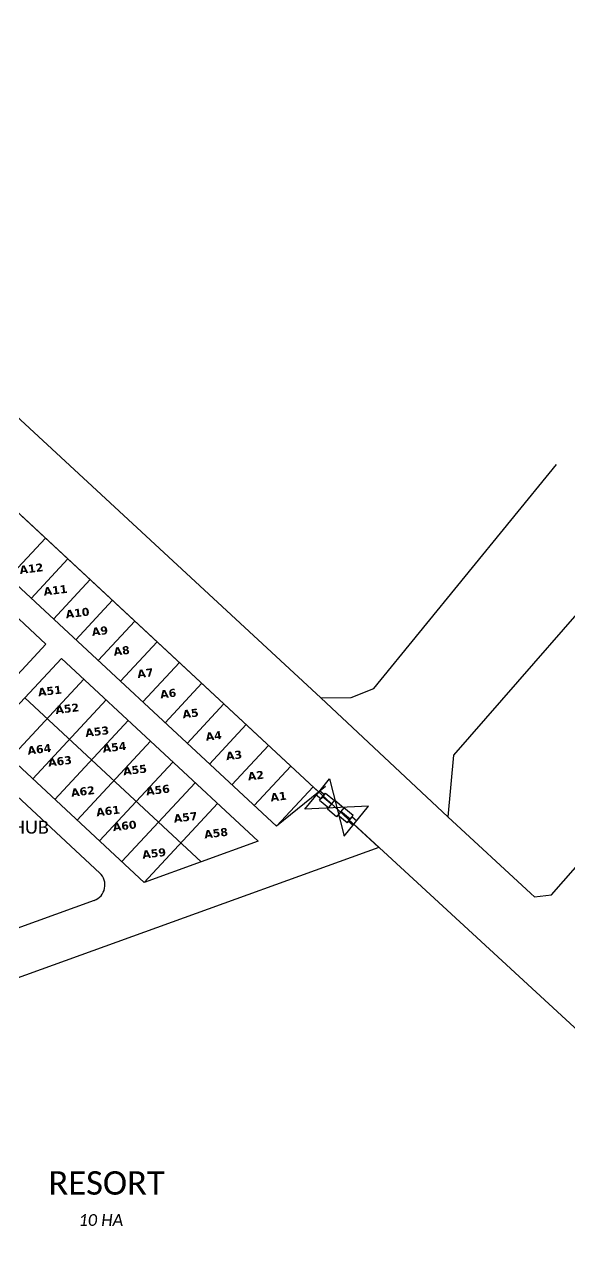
# Model space of a CAD drawing. Header units: millimetres. Extents: x 2359 to 301137, y 976657 to 981112.
# Drawn here: x 300451 to 300683, y 978143 to 978666 of the extents above; entities that cross this region are included whole.
import ezdxf

# ---------------------------------------------------------------- set-up
doc = ezdxf.new("R2010")
doc.units = ezdxf.units.MM
doc.header["$MEASUREMENT"] = 0
doc.layers.add('Annotation - Text_Pen_No__86', color=7, linetype='Continuous', lineweight=20, true_color=0x5555ff)
doc.layers.add('DESIGNNN', color=7, linetype='Continuous')
doc.layers.add('Plines', color=1, linetype='Continuous')
doc.styles.get("Standard").update_dxf_attribs({"font": 'arial.ttf'})

msp = doc.modelspace()

# ---------------------------------------------------------------- linework, layer by layer
at = {"color": 7}
for p, q in [((300300.42477, 978594.79875), (300576.19317, 978338.56144)), ((300281.41906, 978581.0622), (300558.14169, 978323.93824)), ((300373.9888, 978481.39812), (300459.69981, 978401.75753)), ((300443.86035, 978430.1257), (300459.51619, 978446.97487)), ((300453.38379, 978421.27674), (300469.03963, 978438.12591)), ((300462.90724, 978412.42779), (300478.56308, 978429.27696)), ((300472.43068, 978403.57883), (300488.08652, 978420.428)), ((300481.95413, 978394.72988), (300497.60997, 978411.57905)), ((300491.47757, 978385.88092), (300507.13341, 978402.7301)), ((300428.38813, 978368.05918), (300459.69981, 978401.75753)), ((300428.38813, 978368.05918), (300459.69981, 978401.75753)), ((300434.98128, 978361.93298), (300466.29296, 978395.63133)), ((300466.29296, 978395.63133), (300550.29349, 978317.58007)), ((300501.00102, 978377.03197), (300516.65686, 978393.88114)), ((300444.50473, 978353.08403), (300475.81641, 978386.78237)), ((300510.52446, 978368.18301), (300526.1803, 978385.03219)), ((300450.63712, 978378.78216), (300525.96944, 978308.78519)), ((300454.02817, 978344.23507), (300485.33986, 978377.93342)), ((300520.04791, 978359.33406), (300535.70375, 978376.18323)), ((300410.77005, 978370.77895), (300482.66474, 978303.97614)), ((300463.55162, 978335.38612), (300494.8633, 978369.08446)), ((300529.57135, 978350.48511), (300545.22719, 978367.33428)), ((300434.98128, 978361.93298), (300501.6454, 978299.9903)), ((300473.07506, 978326.53717), (300504.38675, 978360.23551)), ((300539.0948, 978341.63615), (300554.75064, 978358.48532)), ((300482.59851, 978317.68821), (300513.91019, 978351.38656)), ((300548.61824, 978332.7872), (300564.27408, 978349.63637)), ((300492.12195, 978308.83926), (300523.43364, 978342.5376)), ((300558.14169, 978323.93824), (300573.79753, 978340.78742)), ((300501.6454, 978299.9903), (300532.95708, 978333.68865))]:
    msp.add_line(p, q, dxfattribs=at)
for points in [[(300631.22958, 978327.98453), (300577.04452, 978378.79166)], [(300601.82468, 978314.94509), (300573.79753, 978340.78742)], [(300576.54139, 978335.0421), (300579.07671, 978338.13599)], [(300576.54139, 978335.0421), (300580.40233, 978331.87822)], [(300577.80905, 978336.58905), (300581.66999, 978333.42516)], [(300579.07671, 978338.13599), (300582.93765, 978334.97211)], [(300588.31641, 978325.42282), (300584.28434, 978328.72694)], [(300589.58407, 978326.96977), (300585.552, 978330.27388)], [(300590.85173, 978328.51672), (300586.81966, 978331.82083)], [(300588.31641, 978325.42282), (300590.85173, 978328.51672)]]:
    msp.add_lwpolyline(points)
at = {"color": 5}
msp.add_lwpolyline([(300570.19065, 978331.2347), (300576.19317, 978338.56144), (300580.78014, 978344.16034), (300586.94675, 978319.78114), (300597.32076, 978332.50676), (300570.19065, 978331.2347)], close=True, dxfattribs=at)
at = {"color": 7}
msp.add_arc((300477.89992, 978298.84813), 7, 289.8785508, 47.1025085, dxfattribs=at)
at = {"layer": 'DESIGNNN', "color": 1}
msp.add_line((300579.05449, 978340.88063), (300558.14169, 978323.93824), dxfattribs=at)
at = {"layer": 'DESIGNNN', "color": 7}
for p, q in [((300550.29349, 978317.58007), (300501.6454, 978299.9903)), ((300480.28012, 978292.26522), (300428.26624, 978273.45848))]:
    msp.add_line(p, q, dxfattribs=at)
at = {"layer": 'DESIGNNN', "color": 1}
msp.add_lwpolyline([(300576.19317, 978338.56144), (300300.42477, 978594.79875)], dxfattribs=at)
at = {"layer": 'DESIGNNN', "color": 7}
msp.add_lwpolyline([(300591.07684, 978324.84745), (300732.32769, 978194.70816)], dxfattribs=at)
msp.add_lwpolyline([(300601.82468, 978314.94509), (300201.49136, 978170.19594, 0.481089448), (300197.97738, 978159.83696), (300276.12357, 978037.85629)], format="xyb", dxfattribs=at)
at = {"layer": 'Plines', "color": 7}
for points in [[(300486.89141, 979205.03739), (300295.49823, 979206.08176), (300286.33281, 979196.67447), (300281.36415, 978703.07116), (300324.29022, 978612.65776), (300577.04452, 978378.79166), (300590.0546, 978378.96491), (300599.5952, 978382.77602), (300677.61908, 978478.48664)], [(300714.62969, 978447.15021), (300633.62469, 978354.2871), (300631.22958, 978327.98453), (300666.72805, 978295.26063), (300666.72805, 978295.26063), (300668.29569, 978293.81552), (300675.5106, 978294.70628), (300768.97832, 978401.1339)]]:
    msp.add_lwpolyline(points, dxfattribs=at)
at = {"layer": 'Plines', "color": 1}
for points in [[(300576.66765, 978339.14046), (300578.60133, 978337.55589), (300577.01676, 978335.62221), (300575.08308, 978337.20678)], [(300582.9988, 978335.04673), (300586.86617, 978331.87758), (300583.69702, 978328.01022), (300579.82965, 978331.17937)], [(300590.37635, 978327.93661), (300592.31004, 978326.35204), (300590.72546, 978324.41836), (300588.79178, 978326.00293)]]:
    msp.add_lwpolyline(points, close=True, dxfattribs=at)

# ---------------------------------------------------------------- texts
at = {"layer": 'Annotation - Text_Pen_No__86', "color": 7, "linetype": 'Continuous', "lineweight": 20, "char_height": 3.4335879, "attachment_point": 2, "rotation": 7.0324342}
for s, insert in [('\\A1;{\\fVerdana|b1|i0|c0|p34;A12}', (300453.26528, 978435.68972)), ('\\A1;{\\fVerdana|b1|i0|c0|p34;A11}', (300463.52286, 978426.456)), ('\\A1;{\\fVerdana|b1|i0|c0|p34;A10}', (300472.94876, 978416.76059)), ('\\A1;{\\fVerdana|b1|i0|c0|p34;A9}', (300482.50043, 978409.04287)), ('\\A1;{\\fVerdana|b1|i0|c0|p34;A8}', (300491.78108, 978400.60416)), ('\\A1;{\\fVerdana|b1|i0|c0|p34;A7}', (300501.89707, 978391.05268)), ('\\A1;{\\fVerdana|b1|i0|c0|p34;A51}', (300461.14437, 978383.45639)), ('\\A1;{\\fVerdana|b1|i0|c0|p34;A6}', (300511.64176, 978382.33577)), ('\\A1;{\\fVerdana|b1|i0|c0|p34;A52}', (300468.55109, 978375.88188)), ('\\A1;{\\fVerdana|b1|i0|c0|p34;A5}', (300521.19781, 978373.86025)), ('\\A1;{\\fVerdana|b1|i0|c0|p34;A53}', (300481.32379, 978366.10727)), ('\\A1;{\\fVerdana|b1|i0|c0|p34;A54}', (300488.74369, 978359.41701)), ('\\A1;{\\fVerdana|b1|i0|c0|p34;A4}', (300531.07748, 978364.26782)), ('\\A1;{\\fVerdana|b1|i0|c0|p34;A64}', (300456.6532, 978358.55455)), ('\\A1;{\\fVerdana|b1|i0|c0|p34;A3}', (300539.74548, 978355.97922)), ('\\A1;{\\fVerdana|b1|i0|c0|p34;A63}', (300465.45069, 978353.44686)), ('\\A1;{\\fVerdana|b1|i0|c0|p34;A55}', (300497.4826, 978349.72372)), ('\\A1;{\\fVerdana|b1|i0|c0|p34;A2}', (300549.0679, 978347.31049)), ('\\A1;{\\fVerdana|b1|i0|c0|p34;A62}', (300475.24342, 978340.53355)), ('\\A1;{\\fVerdana|b1|i0|c0|p34;A56}', (300507.25862, 978341.14659)), ('\\A1;{\\fVerdana|b1|i0|c0|p34;A1}', (300558.74831, 978338.34124)), ('\\A1;{\\fVerdana|b1|i0|c0|p34;A61}', (300485.99014, 978332.19735)), ('\\A1;{\\fVerdana|b1|i0|c0|p34;A57}', (300519.07861, 978329.51282)), ('\\A1;{\\fVerdana|b1|i0|c0|p34;A60}', (300493.06308, 978325.86903)), ('\\A1;{\\fVerdana|b1|i0|c0|p34;A58}', (300532.08776, 978322.73084)), ('\\A1;{\\fVerdana|b1|i0|c0|p34;A59}', (300505.64527, 978314.11208))]:
    msp.add_mtext(s, dxfattribs=dict(at, insert=insert))
at = {"layer": 'DESIGNNN', "color": 7, "attachment_point": 1}
for s, width, gutter_width, insert, char_height in [('\\pxqc;{\\fCalibri|b0|i0|c0|p34;INNOVATION HUB}', 200.5014641, 2761.8731, (300328.69954, 978326.31659), 5.5237462), ('\\pxqc;{\\fCalibri|b0|i0|c0|p34;RESORT}', 137.8650664, 1000, (300416.64547, 978176.63723), 10), ('\\pxqc;{\\fCalibri|b0|i1|c0|p34;10 HA}', 137.8650664, 1000, (300414.21521, 978158.31827), 5)]:
    msp.add_mtext_dynamic_manual_height_columns(s, width=width, gutter_width=gutter_width, heights=[0], dxfattribs=dict(at, insert=insert, char_height=char_height))

doc.saveas('drawing.dxf')
